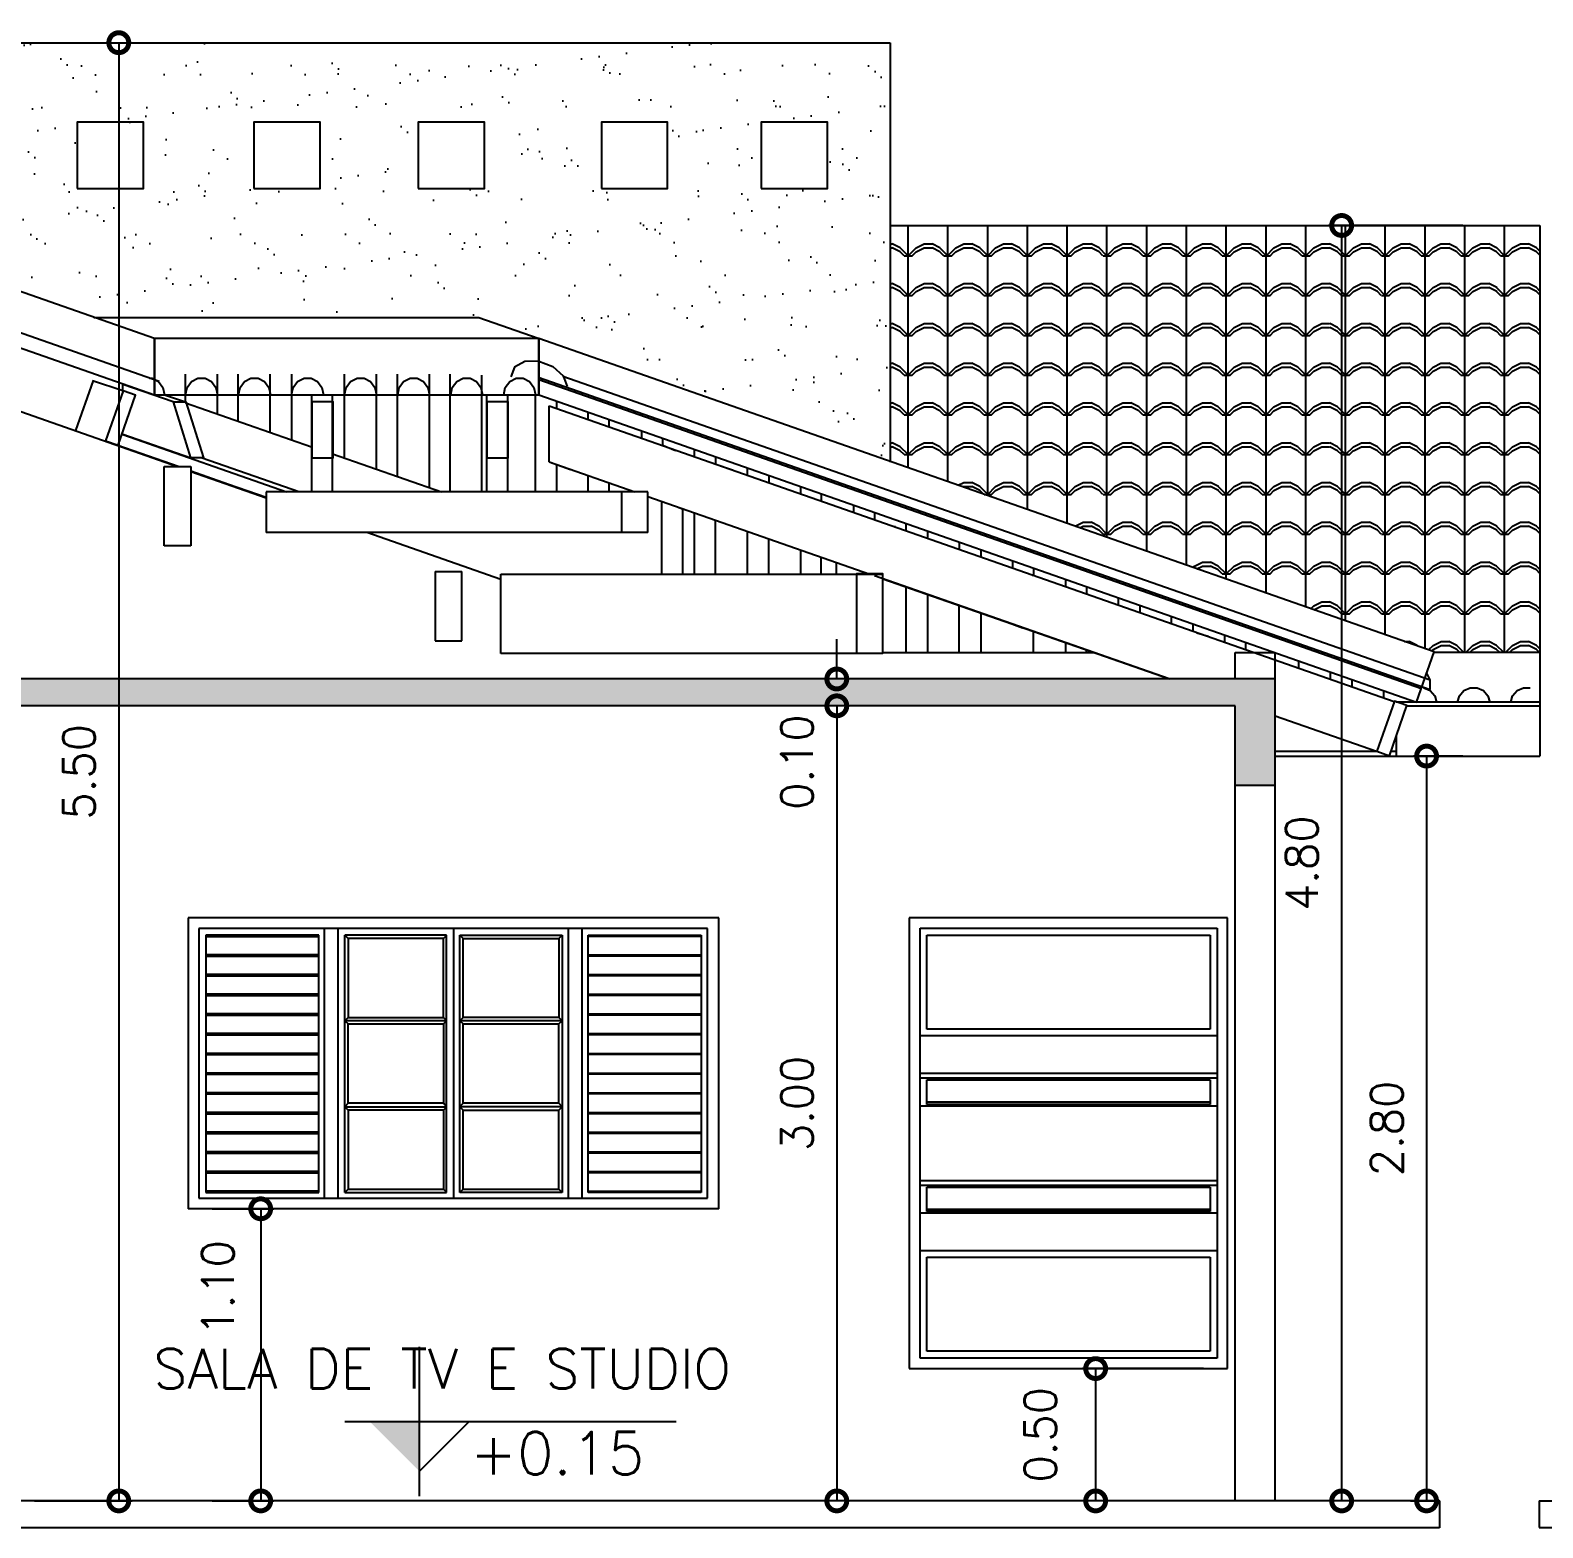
# Model space of a CAD drawing. Extents: x 500 to 638, y 181 to 267.
# Drawn here: x 618.74 to 624.44, y 228.75 to 234.4 of the extents above; entities that cross this region are included whole.
import ezdxf
from ezdxf.enums import TextEntityAlignment as Align

# ---------------------------------------------------------------- set-up
doc = ezdxf.new("R2010")
doc.units = 0
doc.header["$LTSCALE"] = 7
doc.layers.get('0').update_dxf_attribs({"linetype": 'CONTINUOUS'})
doc.layers.get('DEFPOINTS').update_dxf_attribs({"linetype": 'CONTINUOUS'})
for name, color, linetype in [('ALVENARIA', 7, 'CONTINUOUS'), ('ALVENARIA1', 44, 'CONTINUOUS'), ('COTA', 1, 'CONTINUOUS'), ('HATCH', 30, 'CONTINUOUS'), ('JAPOR', 142, 'CONTINUOUS'), ('TEXTO2', 40, 'CONTINUOUS'), ('TEXTO3', 3, 'CONTINUOUS')]:
    doc.layers.add(name, color=color, linetype=linetype)
doc.styles.add('REGUA60', font='cityb___.ttf', dxfattribs={"width": 1.4})
doc.styles.add('SIMPLEX', font='SIMPLEX.SHX')
doc.dimstyles.new('DIM50', dxfattribs={"dimtxt": 0.12, "dimasz": 0.15, "dimexe": 0.05, "dimexo": 0.09, "dimgap": 0.09, "dimtad": 1, "dimzin": 0, "dimdsep": 46, "dimtxsty": 'SIMPLEX', "dimblk1": 'DOTSMALL', "dimblk2": 'DOTSMALL', "dimsah": 1, "dimcen": 0.09, "dimadec": 0, "dimazin": 0, "dimtfac": 1, "dimtix": 1, "dimtofl": 0, "dimtmove": 2, "dimatfit": 3, "dimldrblk": 'DOTSMALL', "dimfxl": 1, "dimtolj": 1, "dimtzin": 0, "dimarcsym": 0})

# ---------------------------------------------------------------- blocks, each defined once
blk = doc.blocks.new('_DOTSMALL')
at = {"color": 0, "linetype": 'ByBlock', "const_width": 0.5}
blk.add_lwpolyline([(-0.0625, 0, 1), (0.0625, 0, 1)], format="xyb", close=True, dxfattribs=at)
blk = doc.blocks.new('*D169')
at = {"layer": 'COTA', "color": 0, "lineweight": -2}
for p, q in [((623.1943, 231.8527), (621.7309, 231.8527)), ((621.7809, 231.8527), (621.7809, 228.8541)), ((623.1943, 228.8541), (621.7309, 228.8541))]:
    blk.add_line(p, q, dxfattribs=at)
at = {"layer": 'DEFPOINTS', "color": 0}
for p in [(623.2843, 231.8527, -1.4713), (621.7809, 228.8541), (623.2843, 228.8541, -1.4713)]:
    blk.add_point(p, dxfattribs=at)
at = {"layer": 'COTA', "color": 0, "lineweight": -2, "xscale": 0.15, "yscale": 0.15, "zscale": 0.15}
for p, rotation in [((621.7809, 231.8527), 90), ((621.7809, 228.8541), 270)]:
    blk.add_blockref('_DOTSMALL', p, dxfattribs=dict(at, rotation=rotation))
at = {"layer": 'COTA', "color": 0, "insert": (621.6309, 230.3534), "char_height": 0.12, "attachment_point": 5, "rotation": 90, "style": 'SIMPLEX'}
blk.add_mtext('\\A1;3.00', dxfattribs=at)
blk = doc.blocks.new('*D175')
at = {"layer": 'COTA', "color": 0, "lineweight": -2}
for p, q in [((618.7721, 234.3539), (619.1223, 234.3539)), ((619.0723, 234.3539), (619.0723, 228.8541)), ((618.7539, 228.8541), (619.1223, 228.8541))]:
    blk.add_line(p, q, dxfattribs=at)
at = {"layer": 'DEFPOINTS', "color": 0}
for p in [(618.6821, 234.3539, -1.4713), (618.6639, 228.8541, -1.4713), (619.0723, 228.8541)]:
    blk.add_point(p, dxfattribs=at)
at = {"layer": 'COTA', "color": 0, "lineweight": -2, "xscale": 0.15, "yscale": 0.15, "zscale": 0.15}
for p, rotation in [((619.0723, 234.3539), 90), ((619.0723, 228.8541), 270)]:
    blk.add_blockref('_DOTSMALL', p, dxfattribs=dict(at, rotation=rotation))
at = {"layer": 'COTA', "color": 0, "insert": (618.9223, 231.604), "char_height": 0.12, "attachment_point": 5, "rotation": 90, "style": 'SIMPLEX'}
blk.add_mtext('\\A1;5.50', dxfattribs=at)
blk = doc.blocks.new('*D177')
at = {"layer": 'COTA', "color": 0, "lineweight": -2}
for p, q in [((619.4241, 229.9557), (619.6576, 229.9557)), ((619.6076, 229.9557), (619.6076, 228.8541)), ((619.4241, 228.8541), (619.6576, 228.8541))]:
    blk.add_line(p, q, dxfattribs=at)
at = {"layer": 'DEFPOINTS', "color": 0}
for p in [(619.3341, 229.9557, -1.4713), (619.3341, 228.8541, -1.4713), (619.6076, 228.8541)]:
    blk.add_point(p, dxfattribs=at)
at = {"layer": 'COTA', "color": 0, "lineweight": -2, "xscale": 0.15, "yscale": 0.15, "zscale": 0.15}
for p, rotation in [((619.6076, 229.9557), 90), ((619.6076, 228.8541), 270)]:
    blk.add_blockref('_DOTSMALL', p, dxfattribs=dict(at, rotation=rotation))
at = {"layer": 'COTA', "color": 0, "insert": (619.4461, 229.6575), "char_height": 0.12, "attachment_point": 5, "rotation": 90, "style": 'SIMPLEX'}
blk.add_mtext('\\A1;1.10', dxfattribs=at)
blk = doc.blocks.new('*D178')
at = {"layer": 'COTA', "color": 0, "lineweight": -2}
for p, q in [((623.1643, 229.3531), (622.7074, 229.3531)), ((622.7574, 229.3531), (622.7574, 228.8541)), ((623.1943, 228.8541), (622.7074, 228.8541))]:
    blk.add_line(p, q, dxfattribs=at)
at = {"layer": 'DEFPOINTS', "color": 0}
for p in [(623.2543, 229.3531, -1.4713), (622.7574, 228.8541), (623.2843, 228.8541, -1.4713)]:
    blk.add_point(p, dxfattribs=at)
at = {"layer": 'COTA', "color": 0, "lineweight": -2, "xscale": 0.15, "yscale": 0.15, "zscale": 0.15}
for p, rotation in [((622.7574, 229.3531), 90), ((622.7574, 228.8541), 270)]:
    blk.add_blockref('_DOTSMALL', p, dxfattribs=dict(at, rotation=rotation))
at = {"layer": 'COTA', "color": 0, "insert": (622.5485, 229.1036), "char_height": 0.12, "attachment_point": 5, "rotation": 90, "style": 'SIMPLEX'}
blk.add_mtext('\\A1;0.50', dxfattribs=at)
blk = doc.blocks.new('*D179')
at = {"layer": 'COTA', "color": 0, "lineweight": -2}
for p, q in [((621.7809, 231.9541), (621.7809, 232.1041)), ((623.3443, 231.9541), (621.7309, 231.9541)), ((623.1943, 231.8527), (621.7309, 231.8527)), ((621.7809, 231.8527), (621.7809, 231.7027))]:
    blk.add_line(p, q, dxfattribs=at)
at = {"layer": 'DEFPOINTS', "color": 0}
for p in [(621.7809, 231.9541), (623.4343, 231.9541, -1.4713), (623.2843, 231.8527, -1.4713)]:
    blk.add_point(p, dxfattribs=at)
at = {"layer": 'COTA', "color": 0, "lineweight": -2, "xscale": 0.15, "yscale": 0.15, "zscale": 0.15}
for p, rotation in [((621.7809, 231.9541), 270), ((621.7809, 231.8527), 90)]:
    blk.add_blockref('_DOTSMALL', p, dxfattribs=dict(at, rotation=rotation))
at = {"layer": 'COTA', "color": 0, "insert": (621.6309, 231.6407), "char_height": 0.12, "attachment_point": 5, "rotation": 90, "style": 'SIMPLEX'}
blk.add_mtext('\\A1;0.10', dxfattribs=at)
blk = doc.blocks.new('NIVELCR')
at = {"linetype": 'ByBlock'}
for p, q in [((0, -1.25), (0, 6.25)), ((-3.75, 2.5), (12.917, 2.5)), ((0, 0), (2.5, 2.5))]:
    blk.add_line(p, q, dxfattribs=at)
blk.add_solid([(-2.5, 2.5), (0, 0), (0, 2.5)], dxfattribs=at)
at = {"color": 0, "linetype": 'ByBlock', "style": 'REGUA60', "width": 1.4}
blk.add_attdef('COTANIVEL', (1.661, 3.512), '', height=1.5, dxfattribs=at)
blk = doc.blocks.new('*D183')
at = {"layer": 'COTA', "color": 0, "lineweight": -2}
for p, q in [((624.1426, 233.6645), (623.6354, 233.6645)), ((623.6854, 233.6645), (623.6854, 228.8541)), ((623.7648, 228.8541), (623.6354, 228.8541))]:
    blk.add_line(p, q, dxfattribs=at)
at = {"layer": 'DEFPOINTS', "color": 0}
for p in [(624.2326, 233.6645, -1.4713), (623.6854, 228.8541), (623.8548, 228.8541, -1.4713)]:
    blk.add_point(p, dxfattribs=at)
at = {"layer": 'COTA', "color": 0, "lineweight": -2, "xscale": 0.15, "yscale": 0.15, "zscale": 0.15}
for p, rotation in [((623.6854, 233.6645), 90), ((623.6854, 228.8541), 270)]:
    blk.add_blockref('_DOTSMALL', p, dxfattribs=dict(at, rotation=rotation))
at = {"layer": 'COTA', "color": 0, "insert": (623.5354, 231.2593), "char_height": 0.12, "attachment_point": 5, "rotation": 90, "style": 'SIMPLEX'}
blk.add_mtext('\\A1;4.80', dxfattribs=at)
blk = doc.blocks.new('*D184')
at = {"layer": 'COTA', "color": 0, "lineweight": -2}
for p, q in [((624.1426, 231.6632), (623.9558, 231.6632)), ((624.0058, 231.6632), (624.0058, 228.8541)), ((623.9448, 228.8541), (624.0558, 228.8541))]:
    blk.add_line(p, q, dxfattribs=at)
at = {"layer": 'DEFPOINTS', "color": 0}
for p in [(624.2326, 231.6632, -1.4713), (623.8548, 228.8541, -1.4713), (624.0058, 228.8541)]:
    blk.add_point(p, dxfattribs=at)
at = {"layer": 'COTA', "color": 0, "lineweight": -2, "xscale": 0.15, "yscale": 0.15, "zscale": 0.15}
for p, rotation in [((624.0058, 231.6632), 90), ((624.0058, 228.8541), 270)]:
    blk.add_blockref('_DOTSMALL', p, dxfattribs=dict(at, rotation=rotation))
at = {"layer": 'COTA', "color": 0, "insert": (623.8558, 230.2587), "char_height": 0.12, "attachment_point": 5, "rotation": 90, "style": 'SIMPLEX'}
blk.add_mtext('\\A1;2.80', dxfattribs=at)

msp = doc.modelspace()

# ---------------------------------------------------------------- hatches: boundary and pattern name
at = {"layer": 'ALVENARIA1'}
h = msp.add_hatch(dxfattribs=at)
h.set_pattern_fill('AR-SAND', color=256, scale=0.005, style=0)
h.set_pattern_definition([(37.5, (6.89766, -0.0916), (-0.008000156, 0.24470662), [0, -0.19304, 0, -0.2159, 0, -0.206375]), (7.5, (6.89766, -0.0916), (0.22476164, 0.35841255), [0, -0.10414, 0, -0.17399, 0, -0.066675]), (327.5, (6.74145, -0.0916), (0.395496185, 0.00071859), [0, -0.0635, 0, -0.2286, 0, -0.29845]), (317.5, (6.74145, -0.0916), (0.38177823, 0.11146466), [0, -0.03175, 0, -0.14986, 0, -0.17145])])
h.paths.add_polyline_path([(618.6821, 234.3539), (618.6821, 233.4294), (619.0016, 233.318), (620.4399, 233.318), (621.9806, 232.7803), (621.9806, 233.6674), (621.9806, 234.3539)])
h.paths.add_polyline_path([(620.4518, 233.8039), (620.2018, 233.8039), (620.2018, 234.0539), (620.4518, 234.0539)], flags=16)
h.paths.add_polyline_path([(620.8928, 234.0539), (621.1428, 234.0539), (621.1428, 233.8039), (620.8928, 233.8039)], flags=16)
h.paths.add_polyline_path([(621.4959, 234.0539), (621.7459, 234.0539), (621.7459, 233.8039), (621.4959, 233.8039)], flags=16)
h.paths.add_polyline_path([(619.8323, 233.8039), (619.5823, 233.8039), (619.5823, 234.0539), (619.8323, 234.0539)], flags=16)
h.paths.add_polyline_path([(619.1651, 233.8039), (618.9151, 233.8039), (618.9151, 234.0539), (619.1651, 234.0539)], flags=16)
at = {"layer": 'COTA'}
h = msp.add_hatch(dxfattribs=at)
h.set_pattern_fill('SPANTILE', color=256, scale=0.15, style=0)
h.set_pattern_definition([(0, (-0.015, 0), (0, 0.15), [0.03, -0.12]), (0, (0.06, 0.03), (0, 0.15), [0.03, -0.12]), (0, (0.06, 0.045), (0, 0.15), [0.03, -0.12]), (90, (0, 0), (-0.15, 9e-18), [0.15]), (45, (0, 0), (0, 0.150000004), [0.042426405, -0.16970563]), (45, (0.015, 0), (0, 0.150000004), [0.02121321, -0.190918824]), (135, (0, 0), (-0.150000004, 0), [0.042426405, -0.16970563]), (135, (0.135, 0), (-0.150000004, 0), [0.02121321, -0.190918824]), (26.565051, (0.03, 0.015), (0.15, 1e-10), [0.03354, -0.301870197]), (153.434949, (-0.03, 0.015), (-0.15, 1e-10), [0.03354, -0.301870197]), (26.565051, (0.03, 0.03), (0.15, 1e-10), [0.03354, -0.301870197]), (153.434949, (-0.03, 0.03), (-0.15, 1e-10), [0.03354, -0.301870197])])
h.paths.add_polyline_path([(624.0375, 232.0549), (624.4329, 232.0549), (624.4329, 233.6645), (621.9826, 233.6645), (621.9826, 232.7741)])
at = {"layer": 'HATCH'}
h = msp.add_hatch(dxfattribs=at)
h.set_pattern_fill('AR-CONC', color=256, scale=0.03, style=0)
h.set_pattern_definition([(50, (0, 0), (0.215178055, -0.01882564), [0.0225, -0.2475]), (355, (0, 0), (-0.0416254, 0.22565764), [0.018, -0.198]), (100.4514, (0.01793, -0.00157), (0.173552815, 0.20683186), [0.01912206, -0.210342634]), (46.1842, (0, 0.06), (0.32017231, -0.0496557), [0.03375, -0.37125]), (96.6356, (0.02668, 0.05586), (0.28039881, 0.29223536), [0.02868309, -0.3155139]), (351.1842, (0, 0.06), (0.28039858, 0.29223558), [0.027, -0.297]), (21, (0.03, 0.045), (0.179072116, -0.120785667), [0.0225, -0.2475]), (326, (0.03, 0.045), (0.0729946, 0.21754501), [0.018, -0.198]), (71.4514, (0.04492, 0.03493), (0.25206679, 0.09675915), [0.01912206, -0.210342634]), (37.5, (0, 0), (0.003647957, 0.099868156), [0, -0.1956, 0, -0.201, 0, -0.19875]), (7.5, (0, 0), (0.078920861, 0.118323514), [0, -0.1146, 0, -0.1911, 0, -0.07575]), (327.5, (-0.0669, 0), (0.160146731, -0.006766462), [0, -0.075, 0, -0.234, 0, -0.3105]), (317.5, (-0.0969, 0), (0.17495585, 0.030031495), [0, -0.0975, 0, -0.1554, 0, -0.2205])])
h.paths.add_polyline_path([(613.3343, 231.9541), (613.3343, 231.5527), (613.4831, 231.5527), (613.4831, 231.8527), (616.1843, 231.8527), (616.1843, 231.5527), (616.3343, 231.5527), (616.3343, 231.8527), (617.5343, 231.8527), (617.5343, 231.5527), (617.6843, 231.5527), (617.6843, 231.8527), (623.2843, 231.8527), (623.2843, 231.5527), (623.4343, 231.5527), (623.4343, 231.9541)])

# ---------------------------------------------------------------- linework, layer by layer
at = {"layer": 'ALVENARIA'}
for p, q in [((617.6576, 233.3286, -1.4713), (619.2935, 232.7554, -1.4713)), ((620.4303, 233.3158, -1.4713), (618.9783, 233.3158, -1.4713)), ((620.6548, 233.2378, -1.4713), (620.4303, 233.3158, -1.4713)), ((618.9759, 233.0802, -1.4713), (618.909, 232.8907, -1.4713)), ((620.6548, 233.0929, -1.4713), (624.0197, 231.9148, -1.4713)), ((620.7479, 233.0961, -1.4713), (624.0197, 231.9514, -1.4713)), ((619.0881, 233.0404, -1.4713), (618.9735, 233.0786, -1.4713)), ((619.0881, 233.0388, -1.4713), (619.0881, 233.0643, -1.4713)), ((619.2768, 232.999, -1.4713), (619.0881, 233.0643, -1.4713)), ((619.2481, 233.0245, -1.4713), (619.3245, 232.999, -1.4713)), ((619.7998, 233.0245, -1.4713), (619.7998, 232.6599, -1.4713)), ((619.8786, 232.6599, -1.4713), (619.8786, 233.0245, -1.4713)), ((620.4589, 233.0245, -1.4713), (620.4589, 232.6599, -1.4713)), ((620.5401, 232.6599, -1.4713), (620.5401, 233.0245, -1.4713)), ((619.3245, 232.9958, -1.4713), (619.7998, 232.8302, -1.4713)), ((620.6954, 232.7729, -1.4713), (620.6954, 232.9847, -1.4713)), ((620.6954, 232.9847, -1.4713), (623.8836, 231.8686, -1.4713)), ((620.724, 233.0006, -1.4713), (620.724, 232.9735, -1.4713)), ((618.7944, 232.9306, -1.4713), (618.7944, 232.9306, -1.4713)), ((620.8434, 232.9321, -1.4713), (620.8434, 232.9576, -1.4713)), ((620.9222, 232.9051, -1.4713), (620.9222, 232.9306, -1.4713)), ((619.3437, 232.7873, -1.4713), (619.0881, 232.8764, -1.4713)), ((619.0881, 232.8764, -1.4713), (619.7043, 232.6599, -1.4713)), ((621.044, 232.8876, -1.4713), (621.044, 232.8621, -1.4713)), ((621.1228, 232.8605, -1.4713), (621.1228, 232.835, -1.4713)), ((619.2959, 232.7554, -1.4713), (619.069, 232.835, -1.4713)), ((619.8786, 232.8032, -1.4713), (620.2894, 232.6599, -1.4713)), ((621.1205, 232.8366, -1.4713), (621.173, 232.8159, -1.4713)), ((621.1205, 232.835, -1.4713), (621.1205, 232.8366, -1.4713)), ((621.2423, 232.8191, -1.4713), (621.2423, 232.792, -1.4713)), ((619.2434, 232.4561, -1.4713), (619.2434, 232.7554, -1.4713)), ((619.2434, 232.7554, -1.4713), (619.3437, 232.7554, -1.4713)), ((619.2887, 232.757, -1.4713), (619.2887, 232.757, -1.4713)), ((619.3437, 232.7554, -1.4713), (619.3437, 232.4561, -1.4713)), ((619.3437, 232.7379, -1.4713), (619.358, 232.7331, -1.4713)), ((619.6278, 232.6376, -1.4713), (619.3437, 232.7379, -1.4713)), ((619.3437, 232.7379, -1.4713), (619.6278, 232.6392, -1.4713)), ((619.752, 232.6599, -1.4713), (619.3866, 232.7873, -1.4713)), ((620.6954, 232.7729, -1.4713), (620.7766, 232.7443, -1.4713)), ((620.7766, 232.7443, -1.4713), (620.7766, 232.7443, -1.4713)), ((621.3211, 232.765, -1.4713), (621.3879, 232.7427, -1.4713)), ((621.3235, 232.7904, -1.4713), (621.3235, 232.7634, -1.4713)), ((621.3879, 232.7427, -1.4713), (621.3879, 232.7411, -1.4713)), ((621.4429, 232.749, -1.4713), (621.4429, 232.722, -1.4713)), ((619.3437, 232.7363, -1.4713), (619.6278, 232.6376, -1.4713)), ((621.5241, 232.7204, -1.4713), (621.5241, 232.6949, -1.4713)), ((619.6278, 232.6599, -1.4713), (619.6278, 232.5069, -1.4713)), ((621.0679, 232.6599, -1.4713), (619.6278, 232.6599, -1.4713)), ((620.9701, 232.5069, -1.4713), (620.9701, 232.6599, -1.4713)), ((621.0679, 232.5069, -1.4713), (621.0679, 232.6599, -1.4713)), ((621.0679, 232.6426, -1.4713), (621.9057, 232.3494, -1.4713)), ((621.6435, 232.679, -1.4713), (621.6435, 232.6519, -1.4713)), ((621.7223, 232.6503, -1.4713), (621.7223, 232.6249, -1.4713)), ((621.1205, 232.3494, -1.4713), (621.1205, 232.6233, -1.4713)), ((621.1849, 232.601, -1.4713), (621.1993, 232.5962, -1.4713)), ((621.7796, 232.6042, -1.4713), (621.7796, 232.6058, -1.4713)), ((621.8441, 232.6089, -1.4713), (621.8441, 232.5819, -1.4713)), ((621.8608, 232.5755, -1.4713), (621.8608, 232.5771, -1.4713)), ((621.9229, 232.5803, -1.4713), (621.9229, 232.5548, -1.4713)), ((622.0017, 232.5277, -1.4713), (621.9969, 232.5277, -1.4713)), ((622.0017, 232.5262, -1.4713), (622.0017, 232.5277, -1.4713)), ((622.0423, 232.5134, -1.4713), (622.0423, 232.5389, -1.4713)), ((622.1235, 232.5102, -1.4713), (622.1235, 232.4848, -1.4713)), ((619.3437, 232.4561, -1.4713), (619.2434, 232.4561, -1.4713)), ((621.0679, 232.5069, -1.4713), (619.6278, 232.5069, -1.4713)), ((620.5139, 232.3287, -1.4713), (620.0075, 232.5069, -1.4713)), ((622.2429, 232.4688, -1.4713), (622.2429, 232.4418, -1.4713)), ((622.3241, 232.4402, -1.4713), (622.3241, 232.4147, -1.4713)), ((622.4435, 232.3988, -1.4713), (622.4435, 232.3717, -1.4713)), ((620.2655, 232.359, -1.4713), (620.2655, 232.0979, -1.4713)), ((620.2655, 232.359, -1.4713), (620.3658, 232.359, -1.4713)), ((620.3658, 232.0979, -1.4713), (620.3658, 232.359, -1.4713)), ((620.5139, 232.0501, -1.4713), (620.5139, 232.3494, -1.4713)), ((620.5139, 232.3494, -1.4713), (621.9539, 232.3494, -1.4713)), ((623.035, 231.9541, -1.4713), (621.9229, 232.3431, -1.4713)), ((622.5175, 232.3462, -1.4713), (622.5199, 232.3462, -1.4713)), ((622.5199, 232.3462, -1.4713), (622.5199, 232.3447, -1.4713)), ((622.5223, 232.3717, -1.4713), (622.5223, 232.3447, -1.4713)), ((622.5343, 232.3399, -1.4713), (622.5343, 232.3415, -1.4713)), ((621.9547, 232.3323, -1.4713), (623.0354, 231.9541, -1.4713)), ((622.6441, 232.3287, -1.4713), (622.6441, 232.3017, -1.4713)), ((622.7229, 232.3001, -1.4713), (622.7229, 232.2746, -1.4713)), ((622.8423, 232.2587, -1.4713), (622.8423, 232.2332, -1.4713)), ((622.9235, 232.23, -1.4713), (622.9235, 232.2045, -1.4713)), ((623.0429, 232.1631, -1.4713), (623.0429, 232.1886, -1.4713)), ((622.4411, 232.1616, -1.4713), (622.4817, 232.1472, -1.4713)), ((623.1241, 232.16, -1.4713), (623.1241, 232.1345, -1.4713)), ((623.1385, 232.1281, -1.4713), (623.1815, 232.1154, -1.4713)), ((623.148, 232.1249, -1.4713), (623.148, 232.1265, -1.4713)), ((623.1815, 232.1154, -1.4713), (623.1815, 232.1138, -1.4713)), ((623.2436, 232.1186, -1.4713), (623.2436, 232.0915, -1.4713)), ((620.2655, 232.0979, -1.4713), (620.3658, 232.0979, -1.4713)), ((621.9539, 232.0533, -1.4713), (622.5199, 232.0533, -1.4713)), ((622.5199, 232.0533, -1.4713), (622.7492, 232.0533, -1.4713)), ((622.7229, 232.0533, -1.4713), (622.7229, 232.0628, -1.4713)), ((623.2843, 232.0541, -1.4713), (623.4343, 232.0541, -1.4713)), ((623.2843, 231.9541, -1.4713), (623.2843, 232.0541, -1.4713)), ((623.3224, 232.0915, -1.4713), (623.3224, 232.0644, -1.4713)), ((623.4343, 228.8541, -1.4713), (623.4343, 232.0541, -1.4713)), ((621.9539, 232.0501, -1.4713), (620.5139, 232.0501, -1.4713)), ((623.523, 232.0199, -1.4713), (623.523, 231.9944, -1.4713)), ((623.4343, 231.9541, -1.4713), (613.3343, 231.9541, -1.4713)), ((623.6424, 231.9785, -1.4713), (623.6424, 231.953, -1.4713)), ((623.7236, 231.9498, -1.4713), (623.7236, 231.9243, -1.4713)), ((624.0197, 231.9514, -1.4713), (624.0054, 231.9785, -1.4713)), ((624.0197, 231.9148, -1.4713), (624.0197, 231.9514, -1.4713)), ((623.843, 231.9084, -1.4713), (623.843, 231.8813, -1.4713)), ((623.9958, 231.9211, -1.4713), (624.0197, 231.91, -1.4713)), ((623.2843, 231.8527, -1.4713), (617.6843, 231.8527, -1.4713)), ((623.2843, 228.8541, -1.4713), (623.2843, 231.8527, -1.4713)), ((623.8907, 231.8686, -1.4713), (623.8907, 231.867, -1.4713)), ((623.8167, 231.6807, -1.4713), (623.4343, 231.8144, -1.4713)), ((623.4343, 231.5527, -1.4713), (623.2843, 231.5527, -1.4713)), ((624.0551, 228.8541, -1.4713), (612.8427, 228.8541, -1.4713)), ((624.0551, 228.8541, -1.4713), (624.0551, 228.7528, -1.4713)), ((624.4303, 228.8541, -1.4713), (636.4451, 228.8541, -1.4713)), ((624.4303, 228.8541, -1.4713), (624.4303, 228.7541, -1.4713)), ((624.0551, 228.7528, -1.4713), (612.8427, 228.7528, -1.4713)), ((624.4303, 228.7541, -1.4713), (636.4451, 228.7541, -1.4713))]:
    msp.add_line(p, q, dxfattribs=at)
at = {"layer": 'ALVENARIA', "elevation": -1.4713}
for points in [[(619.207, 233.0262), (619.207, 233.2381), (617.6593, 233.7798), (617.6593, 233.5679), (619.207, 233.0262)], [(617.6593, 233.6251), (619.2248, 233.0771)], [(620.657, 233.0262), (620.657, 233.2381), (619.207, 233.2381), (619.207, 233.0262), (620.657, 233.0262)], [(623.9682, 231.8672), (624.0343, 232.056), (620.657, 233.2381), (620.657, 233.0262), (623.9682, 231.8672)], [(620.657, 233.0834), (623.9861, 231.9182)], [(619.0227, 232.8523), (619.0699, 232.8358), (619.1359, 233.0246), (619.0887, 233.0411), (619.0227, 232.8523)], [(619.3913, 232.7878), (619.3441, 232.7878), (619.2781, 232.9997), (619.3253, 232.9997), (619.3913, 232.7878)], [(619.8008, 232.7878), (619.8808, 232.7878), (619.8808, 232.9997), (619.8008, 232.9997), (619.8008, 232.7878)], [(620.4611, 232.7878), (620.5411, 232.7878), (620.5411, 232.9997), (620.4611, 232.9997), (620.4611, 232.7878)], [(621.8547, 232.0511), (621.9547, 232.0511), (621.9547, 232.3511), (621.8547, 232.3511), (621.8547, 232.0511)], [(623.8184, 231.6813), (623.8656, 231.6648), (623.9317, 231.8535), (623.8845, 231.8701), (623.8184, 231.6813)]]:
    msp.add_lwpolyline(points, dxfattribs=at)
at = {"layer": 'ALVENARIA1'}
for p, q in [((618.6821, 234.3539, -1.4713), (621.9826, 234.3539, -1.4713)), ((621.9826, 234.3539, -1.4713), (621.9826, 232.7713, -1.4713)), ((621.9826, 233.6645, -1.4713), (624.4329, 233.6645, -1.4713)), ((624.4329, 233.6645, -1.4713), (624.4329, 231.6632, -1.4713)), ((619.3222, 233.1041, -1.4713), (619.3222, 232.999, -1.4713)), ((619.444, 233.1041, -1.4713), (619.444, 232.9544, -1.4713)), ((619.5228, 232.9274, -1.4713), (619.5228, 233.1041, -1.4713)), ((619.6422, 233.1041, -1.4713), (619.6422, 232.886, -1.4713)), ((619.7234, 233.1041, -1.4713), (619.7234, 232.8573, -1.4713)), ((619.924, 232.7873, -1.4713), (619.924, 233.1041, -1.4713)), ((620.0434, 233.1041, -1.4713), (620.0434, 232.7459, -1.4713)), ((620.1222, 233.1041, -1.4713), (620.1222, 232.7172, -1.4713)), ((620.244, 232.6742, -1.4713), (620.244, 233.1041, -1.4713)), ((620.3228, 232.6599, -1.4713), (620.3228, 233.1041, -1.4713)), ((620.4422, 232.6599, -1.4713), (620.4422, 233.0993, -1.4713)), ((620.6428, 233.0293, -1.4713), (620.6428, 232.6599, -1.4713)), ((620.6954, 232.7729, -1.4713), (621.0184, 232.6599, -1.4713)), ((620.724, 232.7618, -1.4713), (620.724, 232.6599, -1.4713)), ((620.8434, 232.6599, -1.4713), (620.8434, 232.7204, -1.4713)), ((620.9222, 232.6599, -1.4713), (620.9222, 232.6917, -1.4713)), ((621.1993, 232.5962, -1.4713), (621.1993, 232.3494, -1.4713)), ((621.2423, 232.5803, -1.4713), (621.2423, 232.3494, -1.4713)), ((621.3235, 232.3494, -1.4713), (621.3235, 232.5516, -1.4713)), ((621.4429, 232.5102, -1.4713), (621.4429, 232.3494, -1.4713)), ((621.5241, 232.3494, -1.4713), (621.5241, 232.4816, -1.4713)), ((621.6435, 232.4402, -1.4713), (621.6435, 232.3494, -1.4713)), ((621.7223, 232.3494, -1.4713), (621.7223, 232.4131, -1.4713)), ((621.7796, 232.3494, -1.4713), (621.7796, 232.3924, -1.4713)), ((622.0423, 232.0533, -1.4713), (622.0423, 232.3001, -1.4713)), ((622.1235, 232.2714, -1.4713), (622.1235, 232.0533, -1.4713)), ((622.2429, 232.0533, -1.4713), (622.2429, 232.23, -1.4713)), ((622.3241, 232.2014, -1.4713), (622.3241, 232.0533, -1.4713)), ((622.5223, 232.0533, -1.4713), (622.5223, 232.1329, -1.4713)), ((622.6441, 232.0899, -1.4713), (622.6441, 232.0533, -1.4713)), ((624.034, 232.0549, -1.4713), (624.4329, 232.0549, -1.4713)), ((624.0197, 231.91, -1.4713), (624.0364, 231.8909, -1.4713)), ((624.0364, 231.8909, -1.4713), (624.0436, 231.867, -1.4713)), ((624.1224, 231.867, -1.4713), (624.1296, 231.8909, -1.4713)), ((624.1296, 231.8909, -1.4713), (624.1463, 231.91, -1.4713)), ((624.1463, 231.91, -1.4713), (624.1702, 231.9211, -1.4713)), ((624.1702, 231.9211, -1.4713), (624.1964, 231.9211, -1.4713)), ((624.1964, 231.9211, -1.4713), (624.2203, 231.91, -1.4713)), ((624.2203, 231.91, -1.4713), (624.237, 231.8909, -1.4713)), ((624.237, 231.8909, -1.4713), (624.2442, 231.867, -1.4713)), ((624.323, 231.867, -1.4713), (624.3302, 231.8909, -1.4713)), ((624.3302, 231.8909, -1.4713), (624.3469, 231.91, -1.4713)), ((624.3469, 231.91, -1.4713), (624.3708, 231.9211, -1.4713)), ((624.3708, 231.9211, -1.4713), (624.397, 231.9211, -1.4713)), ((624.4329, 231.867, -1.4713), (623.8907, 231.867, -1.4713)), ((623.9313, 231.8527, -1.4713), (624.4329, 231.8527, -1.4713)), ((623.8907, 231.7367, -1.4713), (623.8907, 231.6632, -1.4713)), ((623.82, 231.6807, -1.4713), (623.4343, 231.6807, -1.4713)), ((623.4343, 231.6632, -1.4713), (624.4329, 231.6632, -1.4713)), ((623.8907, 231.6807, -1.4713), (623.8712, 231.6807, -1.4713))]:
    msp.add_line(p, q, dxfattribs=at)
at = {"layer": 'ALVENARIA1', "elevation": -1.4713}
for points in [[(618.9151, 233.8039), (619.1651, 233.8039), (619.1651, 234.0539), (618.9151, 234.0539)], [(619.5823, 233.8039), (619.8323, 233.8039), (619.8323, 234.0539), (619.5823, 234.0539)], [(620.2018, 233.8039), (620.4518, 233.8039), (620.4518, 234.0539), (620.2018, 234.0539)], [(620.8928, 233.8039), (621.1428, 233.8039), (621.1428, 234.0539), (620.8928, 234.0539)], [(621.4959, 233.8039), (621.7459, 233.8039), (621.7459, 234.0539), (621.4959, 234.0539)]]:
    msp.add_lwpolyline(points, close=True, dxfattribs=at)
for points in [[(620.657, 233.1527), (620.604, 233.1516), (620.5651, 233.1301), (620.5509, 233.094)], [(620.657, 233.1527), (620.71, 233.1331), (620.7489, 233.098), (620.7631, 233.0569)], [(619.1877, 233.0881), (619.1977, 233.0881), (619.2217, 233.0759), (619.2384, 233.0537), (619.2443, 233.0262), (619.3243, 233.0262), (619.3302, 233.0537), (619.3469, 233.0759), (619.371, 233.0881), (619.3977, 233.0881), (619.4217, 233.0759), (619.4384, 233.0537), (619.4443, 233.0262), (619.5243, 233.0262), (619.5302, 233.0537), (619.5469, 233.0759), (619.571, 233.0881), (619.5977, 233.0881), (619.6217, 233.0759), (619.6384, 233.0537), (619.6443, 233.0262), (619.7243, 233.0262), (619.7302, 233.0537), (619.7469, 233.0759), (619.771, 233.0881), (619.7977, 233.0881), (619.8217, 233.0759), (619.8384, 233.0537), (619.8443, 233.0262), (619.9243, 233.0262), (619.9302, 233.0537), (619.9469, 233.0759), (619.971, 233.0881), (619.9977, 233.0881), (620.0217, 233.0759), (620.0384, 233.0537), (620.0443, 233.0262), (620.1243, 233.0262), (620.1302, 233.0537), (620.1469, 233.0759), (620.171, 233.0881), (620.1977, 233.0881), (620.2217, 233.0759), (620.2384, 233.0537), (620.2443, 233.0262), (620.3243, 233.0262), (620.3302, 233.0537), (620.3469, 233.0759), (620.371, 233.0881), (620.3977, 233.0881), (620.4217, 233.0759), (620.4384, 233.0537), (620.4443, 233.0262), (620.5243, 233.0262), (620.5302, 233.0537), (620.5469, 233.0759), (620.571, 233.0881), (620.5977, 233.0881), (620.6217, 233.0759), (620.6384, 233.0537), (620.6443, 233.0262), (620.657, 233.0262)]]:
    msp.add_lwpolyline(points, dxfattribs=at)
at = {"layer": 'JAPOR'}
for p, q in [((621.3354, 231.0534, -1.4713), (619.3341, 231.0534, -1.4713)), ((619.3341, 231.0534, -1.4713), (619.3341, 229.9557, -1.4713)), ((621.3354, 229.9557, -1.4713), (621.3354, 231.0534, -1.4713)), ((621.2931, 231.0129, -1.4713), (619.3738, 231.0129, -1.4713)), ((619.3738, 231.0129, -1.4713), (619.3738, 229.9963, -1.4713)), ((619.4003, 230.9881, -1.4713), (619.4003, 230.0175, -1.4713)), ((619.8265, 230.9881, -1.4713), (619.4003, 230.9881, -1.4713)), ((619.4003, 230.9828, -1.4713), (619.8265, 230.9828, -1.4713)), ((619.8265, 230.0175, -1.4713), (619.8265, 230.9881, -1.4713)), ((619.8477, 229.9963, -1.4713), (619.8477, 231.0129, -1.4713)), ((619.898, 231.0129, -1.4713), (619.898, 229.9963, -1.4713)), ((619.9244, 230.0175, -1.4713), (619.9244, 230.9881, -1.4713)), ((619.9244, 230.9881, -1.4713), (619.9377, 230.9758, -1.4713)), ((620.3083, 230.9881, -1.4713), (619.9244, 230.9881, -1.4713)), ((620.2977, 230.9758, -1.4713), (619.9377, 230.9758, -1.4713)), ((619.9377, 230.9758, -1.4713), (619.9377, 230.6775, -1.4713)), ((620.3083, 230.9881, -1.4713), (620.2977, 230.9758, -1.4713)), ((620.2977, 230.6775, -1.4713), (620.2977, 230.9758, -1.4713)), ((620.3083, 230.0175, -1.4713), (620.3083, 230.9881, -1.4713)), ((620.3348, 231.0129, -1.4713), (620.3348, 229.9963, -1.4713)), ((620.3586, 230.9881, -1.4713), (620.3718, 230.9758, -1.4713)), ((620.3586, 230.0175, -1.4713), (620.3586, 230.9881, -1.4713)), ((620.3586, 230.9881, -1.4713), (620.7451, 230.9881, -1.4713)), ((620.3718, 230.9758, -1.4713), (620.7318, 230.9758, -1.4713)), ((620.3718, 230.6775, -1.4713), (620.3718, 230.9758, -1.4713)), ((620.7318, 230.9758, -1.4713), (620.7451, 230.9881, -1.4713)), ((620.7318, 230.9758, -1.4713), (620.7318, 230.6775, -1.4713)), ((620.7451, 230.9881, -1.4713), (620.7451, 230.0175, -1.4713)), ((620.7689, 229.9963, -1.4713), (620.7689, 231.0129, -1.4713)), ((620.8192, 231.0129, -1.4713), (620.8192, 229.9963, -1.4713)), ((620.843, 230.0175, -1.4713), (620.843, 230.9881, -1.4713)), ((620.843, 230.9881, -1.4713), (621.2692, 230.9881, -1.4713)), ((621.2692, 230.9828, -1.4713), (620.843, 230.9828, -1.4713)), ((621.2692, 230.9881, -1.4713), (621.2692, 230.0175, -1.4713)), ((621.2931, 229.9963, -1.4713), (621.2931, 231.0129, -1.4713)), ((619.8265, 230.914, -1.4713), (619.4003, 230.914, -1.4713)), ((620.843, 230.914, -1.4713), (621.2692, 230.914, -1.4713)), ((619.4003, 230.9087, -1.4713), (619.8265, 230.9087, -1.4713)), ((621.2692, 230.9087, -1.4713), (620.843, 230.9087, -1.4713)), ((619.8265, 230.8399, -1.4713), (619.4003, 230.8399, -1.4713)), ((619.4003, 230.8346, -1.4713), (619.8265, 230.8346, -1.4713)), ((620.843, 230.8399, -1.4713), (621.2692, 230.8399, -1.4713)), ((621.2692, 230.8346, -1.4713), (620.843, 230.8346, -1.4713)), ((619.8265, 230.7658, -1.4713), (619.4003, 230.7658, -1.4713)), ((619.4003, 230.7605, -1.4713), (619.8265, 230.7605, -1.4713)), ((620.843, 230.7658, -1.4713), (621.2692, 230.7658, -1.4713)), ((621.2692, 230.7605, -1.4713), (620.843, 230.7605, -1.4713)), ((619.8265, 230.6917, -1.4713), (619.4003, 230.6917, -1.4713)), ((619.4003, 230.6864, -1.4713), (619.8265, 230.6864, -1.4713)), ((620.843, 230.6917, -1.4713), (621.2692, 230.6917, -1.4713)), ((621.2692, 230.6864, -1.4713), (620.843, 230.6864, -1.4713)), ((619.9377, 230.6775, -1.4713), (619.9244, 230.6652, -1.4713)), ((620.3083, 230.6652, -1.4713), (619.9244, 230.6652, -1.4713)), ((619.9244, 230.6652, -1.4713), (619.9377, 230.6528, -1.4713)), ((619.9377, 230.6775, -1.4713), (620.2977, 230.6775, -1.4713)), ((619.9377, 230.6528, -1.4713), (620.2977, 230.6528, -1.4713)), ((619.9377, 230.3546, -1.4713), (619.9377, 230.6528, -1.4713)), ((620.2977, 230.6775, -1.4713), (620.3083, 230.6652, -1.4713)), ((620.2977, 230.6528, -1.4713), (620.3083, 230.6652, -1.4713)), ((620.2977, 230.6528, -1.4713), (620.2977, 230.3546, -1.4713)), ((620.3718, 230.6775, -1.4713), (620.3586, 230.6652, -1.4713)), ((620.7451, 230.6652, -1.4713), (620.3586, 230.6652, -1.4713)), ((620.3586, 230.6652, -1.4713), (620.3718, 230.6528, -1.4713)), ((620.7318, 230.6775, -1.4713), (620.3718, 230.6775, -1.4713)), ((620.3718, 230.6528, -1.4713), (620.7318, 230.6528, -1.4713)), ((620.3718, 230.3546, -1.4713), (620.3718, 230.6528, -1.4713)), ((620.7318, 230.6775, -1.4713), (620.7451, 230.6652, -1.4713)), ((620.7318, 230.6528, -1.4713), (620.7451, 230.6652, -1.4713)), ((620.7318, 230.3546, -1.4713), (620.7318, 230.6528, -1.4713)), ((619.8265, 230.6175, -1.4713), (619.4003, 230.6175, -1.4713)), ((619.4003, 230.6122, -1.4713), (619.8265, 230.6122, -1.4713)), ((620.843, 230.6175, -1.4713), (621.2692, 230.6175, -1.4713)), ((621.2692, 230.6122, -1.4713), (620.843, 230.6122, -1.4713)), ((619.8265, 230.5416, -1.4713), (619.4003, 230.5416, -1.4713)), ((619.4003, 230.5381, -1.4713), (619.8265, 230.5381, -1.4713)), ((620.843, 230.5416, -1.4713), (621.2692, 230.5416, -1.4713)), ((621.2692, 230.5381, -1.4713), (620.843, 230.5381, -1.4713)), ((619.8265, 230.4675, -1.4713), (619.4003, 230.4675, -1.4713)), ((619.4003, 230.464, -1.4713), (619.8265, 230.464, -1.4713)), ((620.843, 230.4675, -1.4713), (621.2692, 230.4675, -1.4713)), ((621.2692, 230.464, -1.4713), (620.843, 230.464, -1.4713)), ((619.8265, 230.3934, -1.4713), (619.4003, 230.3934, -1.4713)), ((619.4003, 230.3899, -1.4713), (619.8265, 230.3899, -1.4713)), ((619.9377, 230.3546, -1.4713), (619.9244, 230.3405, -1.4713)), ((620.2977, 230.3546, -1.4713), (619.9377, 230.3546, -1.4713)), ((620.3083, 230.3405, -1.4713), (620.2977, 230.3546, -1.4713)), ((620.3586, 230.3405, -1.4713), (620.3718, 230.3546, -1.4713)), ((620.7318, 230.3546, -1.4713), (620.3718, 230.3546, -1.4713)), ((620.7451, 230.3405, -1.4713), (620.7318, 230.3546, -1.4713)), ((620.843, 230.3934, -1.4713), (621.2692, 230.3934, -1.4713)), ((621.2692, 230.3899, -1.4713), (620.843, 230.3899, -1.4713)), ((619.8265, 230.3193, -1.4713), (619.4003, 230.3193, -1.4713)), ((619.4003, 230.314, -1.4713), (619.8265, 230.314, -1.4713)), ((619.9244, 230.3405, -1.4713), (620.3083, 230.3405, -1.4713)), ((619.9377, 230.3281, -1.4713), (619.9244, 230.3405, -1.4713)), ((620.2977, 230.3281, -1.4713), (619.9377, 230.3281, -1.4713)), ((619.9377, 230.3281, -1.4713), (619.9377, 230.0298, -1.4713)), ((620.3083, 230.3405, -1.4713), (620.2977, 230.3281, -1.4713)), ((620.2977, 230.3281, -1.4713), (620.2977, 230.0298, -1.4713)), ((620.7451, 230.3405, -1.4713), (620.3586, 230.3405, -1.4713)), ((620.3586, 230.3405, -1.4713), (620.3718, 230.3281, -1.4713)), ((620.3718, 230.0298, -1.4713), (620.3718, 230.3281, -1.4713)), ((620.3718, 230.3281, -1.4713), (620.7318, 230.3281, -1.4713)), ((620.7318, 230.3281, -1.4713), (620.7451, 230.3405, -1.4713)), ((620.7318, 230.0298, -1.4713), (620.7318, 230.3281, -1.4713)), ((620.843, 230.3193, -1.4713), (621.2692, 230.3193, -1.4713)), ((621.2692, 230.314, -1.4713), (620.843, 230.314, -1.4713)), ((619.8265, 230.2452, -1.4713), (619.4003, 230.2452, -1.4713)), ((619.4003, 230.2399, -1.4713), (619.8265, 230.2399, -1.4713)), ((620.843, 230.2452, -1.4713), (621.2692, 230.2452, -1.4713)), ((621.2692, 230.2399, -1.4713), (620.843, 230.2399, -1.4713)), ((619.8265, 230.171, -1.4713), (619.4003, 230.171, -1.4713)), ((620.843, 230.171, -1.4713), (621.2692, 230.171, -1.4713)), ((619.4003, 230.1657, -1.4713), (619.8265, 230.1657, -1.4713)), ((621.2692, 230.1657, -1.4713), (620.843, 230.1657, -1.4713)), ((619.8265, 230.0969, -1.4713), (619.4003, 230.0969, -1.4713)), ((619.4003, 230.0916, -1.4713), (619.8265, 230.0916, -1.4713)), ((620.843, 230.0969, -1.4713), (621.2692, 230.0969, -1.4713)), ((621.2692, 230.0916, -1.4713), (620.843, 230.0916, -1.4713)), ((619.8265, 230.0228, -1.4713), (619.4003, 230.0228, -1.4713)), ((619.4003, 230.0175, -1.4713), (619.8265, 230.0175, -1.4713)), ((619.9244, 230.0175, -1.4713), (619.9377, 230.0298, -1.4713)), ((619.9244, 230.0175, -1.4713), (620.3083, 230.0175, -1.4713)), ((619.9377, 230.0298, -1.4713), (620.2977, 230.0298, -1.4713)), ((620.2977, 230.0298, -1.4713), (620.3083, 230.0175, -1.4713)), ((620.3586, 230.0175, -1.4713), (620.3718, 230.0298, -1.4713)), ((620.7451, 230.0175, -1.4713), (620.3586, 230.0175, -1.4713)), ((620.3718, 230.0298, -1.4713), (620.7318, 230.0298, -1.4713)), ((620.7318, 230.0298, -1.4713), (620.7451, 230.0175, -1.4713)), ((620.843, 230.0228, -1.4713), (621.2692, 230.0228, -1.4713)), ((621.2692, 230.0175, -1.4713), (620.843, 230.0175, -1.4713)), ((621.3354, 229.9557, -1.4713), (619.3341, 229.9557, -1.4713)), ((619.3738, 229.9963, -1.4713), (621.2931, 229.9963, -1.4713))]:
    msp.add_line(p, q, dxfattribs=at)
at = {"layer": 'JAPOR', "linetype": 'Continuous'}
for p, q in [((622.0543, 231.0534, -1.4713), (622.0543, 229.3531, -1.4713)), ((623.2543, 231.0534, -1.4713), (622.0543, 231.0534, -1.4713)), ((623.2543, 229.3531, -1.4713), (623.2543, 231.0534, -1.4713)), ((622.0949, 231.0136, -1.4713), (623.2161, 231.0136, -1.4713)), ((622.0949, 229.3929, -1.4713), (622.0949, 231.0136, -1.4713)), ((622.1211, 230.9882, -1.4713), (623.1898, 230.9882, -1.4713)), ((622.1211, 230.6331, -1.4713), (622.1211, 230.9882, -1.4713)), ((623.1898, 230.9882, -1.4713), (623.1898, 230.6331, -1.4713)), ((623.2161, 231.0136, -1.4713), (623.2161, 229.3929, -1.4713)), ((623.1898, 230.6331, -1.4713), (622.1211, 230.6331, -1.4713)), ((623.2161, 230.6076, -1.4713), (622.0949, 230.6076, -1.4713)), ((622.0949, 230.4675, -1.4713), (623.2161, 230.4675, -1.4713)), ((623.2161, 230.4484, -1.4713), (622.0949, 230.4484, -1.4713)), ((622.1211, 230.3497, -1.4713), (622.1211, 230.4421, -1.4713)), ((622.1211, 230.4421, -1.4713), (623.1898, 230.4421, -1.4713)), ((623.1898, 230.4421, -1.4713), (623.1898, 230.3497, -1.4713)), ((623.2161, 230.3434, -1.4713), (622.0949, 230.3434, -1.4713)), ((622.1211, 230.3593, -1.4713), (623.1898, 230.3593, -1.4713)), ((623.1898, 230.3497, -1.4713), (622.1211, 230.3497, -1.4713)), ((622.0949, 230.0631, -1.4713), (623.2161, 230.0631, -1.4713)), ((623.2161, 230.044, -1.4713), (622.0949, 230.044, -1.4713)), ((622.1211, 229.9453, -1.4713), (622.1211, 230.0377, -1.4713)), ((622.1211, 230.0377, -1.4713), (623.1898, 230.0377, -1.4713)), ((623.1898, 230.0377, -1.4713), (623.1898, 229.9453, -1.4713)), ((622.1211, 229.9549, -1.4713), (623.1898, 229.9549, -1.4713)), ((623.1898, 229.9453, -1.4713), (622.1211, 229.9453, -1.4713)), ((623.2161, 229.939, -1.4713), (622.0949, 229.939, -1.4713)), ((622.0949, 229.7989, -1.4713), (623.2161, 229.7989, -1.4713)), ((622.1211, 229.7734, -1.4713), (623.1898, 229.7734, -1.4713)), ((622.1211, 229.4183, -1.4713), (622.1211, 229.7734, -1.4713)), ((623.1898, 229.7734, -1.4713), (623.1898, 229.4183, -1.4713)), ((623.2161, 229.3929, -1.4713), (622.0949, 229.3929, -1.4713)), ((623.1898, 229.4183, -1.4713), (622.1211, 229.4183, -1.4713)), ((622.0543, 229.3531, -1.4713), (623.2543, 229.3531, -1.4713))]:
    msp.add_line(p, q, dxfattribs=at)

# ---------------------------------------------------------------- block references
at = {"layer": 'TEXTO2', "xscale": 0.07500000000004547, "yscale": 0.07500000000001705, "zscale": 0.075}
msp.add_blockref('NIVELCR', (620.2067, 228.966), dxfattribs=at)

# ---------------------------------------------------------------- texts
at = {"layer": 'TEXTO2', "style": 'SIMPLEX'}
msp.add_text('+0.15', height=0.16, dxfattribs=at).set_placement((620.3966, 228.954))
at = {"layer": 'TEXTO3', "style": 'SIMPLEX'}
msp.add_text('SALA DE TV E STUDIO', height=0.15, dxfattribs=at).set_placement((620.2921, 229.2776), align=Align.CENTER)

# ---------------------------------------------------------------- dimensions: what is measured, and where the dimension line sits
at = {"layer": 'COTA'}
for base, p1, p2, picture, middle in [((619.0723, 228.8541), (618.6821, 234.3539, -1.4713), (618.6639, 228.8541, -1.4713), '*D175', (618.9223, 231.604)), ((621.7809, 228.8541), (623.2843, 231.8527, -1.4713), (623.2843, 228.8541, -1.4713), '*D169', (621.6309, 230.3534))]:
    dim = msp.add_linear_dim(base=base, p1=p1, p2=p2, angle=90, dimstyle='DIM50', dxfattribs=at)
    dim.commit()
    dim.dimension.update_dxf_attribs({"geometry": picture, "text_midpoint": middle})
for base, p1, text, picture, middle in [((623.6854, 228.8541), (624.2326, 233.6645, -1.4713), '4.80', '*D183', (623.5354, 231.2593)), ((624.0058, 228.8541), (624.2326, 231.6632, -1.4713), '2.80', '*D184', (623.8558, 230.2587))]:
    dim = msp.add_linear_dim(base=base, p1=p1, p2=(623.8548, 228.8541, -1.4713), angle=90, text=text, dimstyle='DIM50', dxfattribs=at)
    dim.commit()
    dim.dimension.update_dxf_attribs({"geometry": picture, "text_midpoint": middle})
for base, p1, p2, picture, middle in [((621.7809, 231.9541), (623.2843, 231.8527, -1.4713), (623.4343, 231.9541, -1.4713), '*D179', (621.6309, 231.6407)), ((619.6076, 228.8541), (619.3341, 229.9557, -1.4713), (619.3341, 228.8541, -1.4713), '*D177', (619.4461, 229.6575)), ((622.7574, 228.8541), (623.2543, 229.3531, -1.4713), (623.2843, 228.8541, -1.4713), '*D178', (622.5485, 229.1036))]:
    dim = msp.add_linear_dim(base=base, p1=p1, p2=p2, angle=90, dimstyle='DIM50', dxfattribs=at)
    dim.commit()
    dim.dimension.update_dxf_attribs({"geometry": picture, "text_midpoint": middle, "dimtype": 160})

doc.saveas('drawing.dxf')
